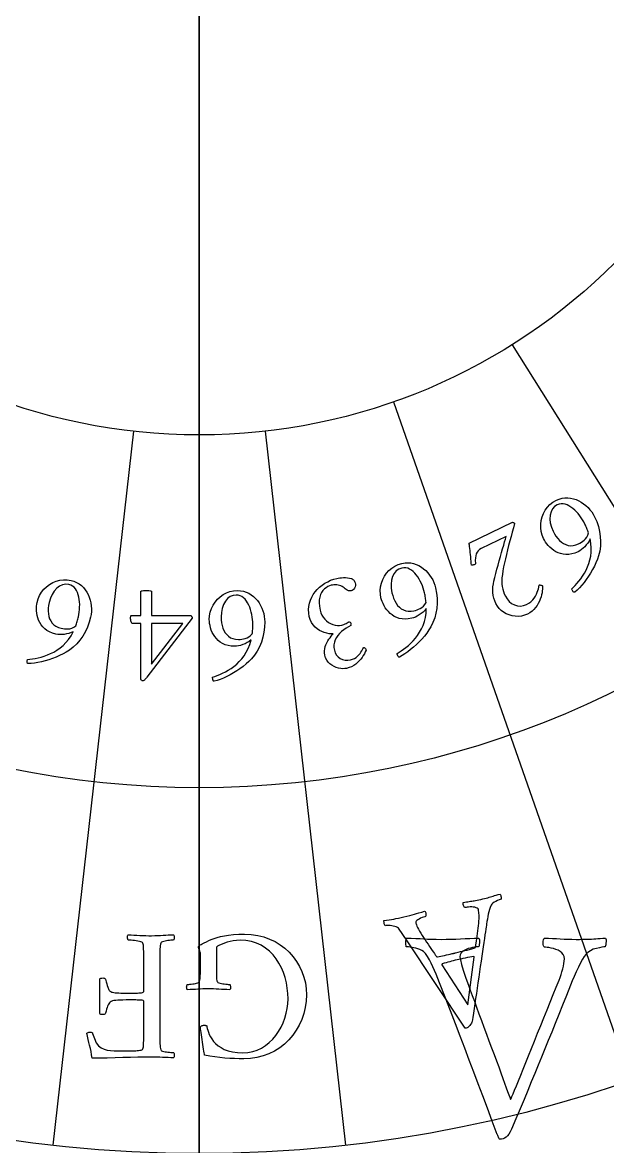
# Model space of a CAD drawing. Header units: millimetres. Extents: x -60 to 60, y -60 to 76.
# Drawn here: x -1.97 to 4.56, y -14.5 to -1.96 of the extents above; entities that cross this region are included whole.
import ezdxf

# ---------------------------------------------------------------- set-up
doc = ezdxf.new("R2010")
doc.units = ezdxf.units.MM
for name, color, linetype in [('CUT_OUTER', 1, 'Continuous'), ('ENGRAVE', 7, 'Continuous'), ('ENGRAVE_FINE', 8, 'Continuous'), ('TEXT', 5, 'Continuous')]:
    doc.layers.add(name, color=color, linetype=linetype)

msp = doc.modelspace()

# ---------------------------------------------------------------- linework, layer by layer
at = {"layer": 'CUT_OUTER'}
msp.add_arc((0, -0.0001), 59.9999, 176.771323, 2.429054, dxfattribs=at)
at = {"layer": 'ENGRAVE'}
for points in [[(0, -40.5), (0, 40.5)], [(0, 0), (0, -27.54)]]:
    msp.add_lwpolyline(points, dxfattribs=at)
for radius in [58.8, 58.8, 57.225, 54.3, 54.3, 51.99, 47.7, 47.7, 45.18, 40.5, 40.5, 14.58, 10.4976, 6.561]:
    msp.add_circle((0, 0), radius, dxfattribs=at)
at = {"layer": 'ENGRAVE_FINE'}
for points in [[(3.4907, -5.5554), (7.757, -12.3452)], [(2.167, -6.1928), (4.8155, -13.7618)], [(-0.7346, -6.5197), (-1.6324, -14.4883)], [(0.7346, -6.5197), (1.6324, -14.4883)]]:
    msp.add_lwpolyline(points, dxfattribs=at)
at = {"layer": 'TEXT'}
for points in [[(4.2276, -7.8642), (4.1918, -7.8793), (4.1573, -7.8897), (4.1241, -7.8952), (4.0923, -7.8959), (4.0619, -7.8926), (4.033, -7.8863), (4.0058, -7.8769), (3.9802, -7.8644), (3.9563, -7.8496), (3.9342, -7.8333), (3.9138, -7.8154), (3.8953, -7.796), (3.8788, -7.7761), (3.8644, -7.7565), (3.8522, -7.7374), (3.8422, -7.7186), (3.8263, -7.6795), (3.8157, -7.6395), (3.8106, -7.5985), (3.8108, -7.5566), (3.8162, -7.5151), (3.8263, -7.4752), (3.8411, -7.437), (3.8607, -7.4004), (3.885, -7.3668), (3.9138, -7.3372), (3.947, -7.3118), (3.9848, -7.2905), (4.0164, -7.2774), (4.0481, -7.2686), (4.0799, -7.264), (4.112, -7.2636), (4.1437, -7.2669), (4.1746, -7.2733), (4.2047, -7.2829), (4.2339, -7.2956), (4.2621, -7.311), (4.2889, -7.3288), (4.3143, -7.3489), (4.3383, -7.3713), (4.3603, -7.3955), (4.3799, -7.4207), (4.397, -7.4469), (4.4116, -7.4743), (4.435, -7.5282), (4.4533, -7.5828), (4.4667, -7.638), (4.4751, -7.6939), (4.4783, -7.7495), (4.4761, -7.804), (4.4685, -7.8573), (4.4556, -7.9094), (4.4424, -7.9486), (4.4269, -7.9875), (4.409, -8.0264), (4.3887, -8.065), (4.3666, -8.1028), (4.3434, -8.1392), (4.319, -8.1742), (4.2935, -8.2077), (4.2675, -8.2391), (4.2415, -8.2675), (4.2156, -8.2931), (4.1897, -8.3158), (4.1846, -8.317), (4.1795, -8.3157), (4.1742, -8.3119), (4.1689, -8.3056), (4.164, -8.2986), (4.16, -8.2925), (4.1569, -8.2874), (4.1547, -8.2834), (4.1738, -8.2645), (4.1938, -8.2434), (4.2146, -8.2202), (4.2362, -8.1948), (4.2578, -8.1672), (4.2784, -8.1375), (4.2981, -8.1055), (4.3169, -8.0714), (4.3337, -8.0351), (4.3479, -7.9968), (4.3592, -7.9563), (4.3678, -7.9138), (4.3729, -7.8692), (4.3735, -7.8223), (4.3698, -7.7733), (4.3618, -7.722), (4.3495, -7.7454), (4.3353, -7.7676), (4.3192, -7.7886), (4.3012, -7.8085), (4.2824, -7.8264), (4.2639, -7.8416), (4.2456, -7.8542), (4.2276, -7.8642)], [(4.3436, -7.655), (4.3394, -7.6429), (4.3349, -7.6306), (4.3302, -7.6182), (4.3252, -7.6058), (4.32, -7.5933), (4.3146, -7.5809), (4.309, -7.5687), (4.3032, -7.5565), (4.2911, -7.5329), (4.2775, -7.5094), (4.2623, -7.486), (4.2457, -7.4626), (4.2278, -7.44), (4.209, -7.419), (4.1894, -7.3995), (4.1688, -7.3816), (4.1476, -7.3658), (4.126, -7.3526), (4.1041, -7.3422), (4.0818, -7.3345), (4.0596, -7.3302), (4.0378, -7.3299), (4.0164, -7.3338), (3.9954, -7.3417), (3.9652, -7.3611), (3.9419, -7.3869), (3.9253, -7.4191), (3.9156, -7.4577), (3.9129, -7.5002), (3.9175, -7.544), (3.9294, -7.5892), (3.9485, -7.6357), (3.9638, -7.6646), (3.9808, -7.6914), (3.9996, -7.7161), (4.0201, -7.7386), (4.0421, -7.7582), (4.0655, -7.774), (4.0903, -7.786), (4.1165, -7.7944), (4.144, -7.7981), (4.1726, -7.7964), (4.2023, -7.7894), (4.2332, -7.7769), (4.2483, -7.7689), (4.2637, -7.7594), (4.2793, -7.7483), (4.2952, -7.7356), (4.3102, -7.7205), (4.3233, -7.702), (4.3344, -7.6802), (4.3436, -7.655)], [(3.0369, -8.0147), (3.0356, -7.9935), (3.0339, -7.971), (3.0319, -7.9473), (3.0294, -7.9223), (3.0268, -7.8972), (3.0242, -7.8731), (3.0216, -7.8499), (3.0191, -7.8278), (3.0168, -7.8078), (3.0149, -7.7915), (3.0133, -7.7787), (3.0122, -7.7694), (3.4956, -7.5367), (3.4985, -7.5372), (3.5018, -7.5383), (3.5054, -7.5397), (3.5093, -7.5415), (3.513, -7.5435), (3.5159, -7.5456), (3.5181, -7.5477), (3.5195, -7.5498), (3.506, -7.5972), (3.4925, -7.6456), (3.479, -7.6948), (3.4655, -7.7449), (3.4523, -7.7952), (3.4397, -7.845), (3.4277, -7.8943), (3.4164, -7.943), (3.406, -7.9903), (3.3969, -8.0352), (3.3891, -8.0777), (3.3826, -8.1178), (3.3777, -8.1577), (3.3758, -8.1938), (3.3767, -8.2261), (3.3805, -8.2545), (3.3867, -8.2809), (3.3947, -8.3071), (3.4044, -8.3332), (3.4159, -8.359), (3.4352, -8.392), (3.4585, -8.4196), (3.4859, -8.4416), (3.5174, -8.4581), (3.5509, -8.4682), (3.5845, -8.4708), (3.618, -8.4658), (3.6516, -8.4534), (3.6779, -8.4389), (3.7009, -8.4222), (3.7207, -8.4033), (3.7372, -8.3822), (3.7509, -8.3603), (3.7625, -8.3388), (3.7718, -8.3177), (3.7789, -8.297), (3.7842, -8.2779), (3.7883, -8.2616), (3.7911, -8.2482), (3.7926, -8.2375), (3.7972, -8.236), (3.8024, -8.2356), (3.8084, -8.2364), (3.8149, -8.2382), (3.8211, -8.2406), (3.8258, -8.2429), (3.829, -8.2451), (3.8308, -8.2473), (3.8313, -8.2564), (3.8311, -8.2685), (3.83, -8.2839), (3.8282, -8.3023), (3.8251, -8.323), (3.8203, -8.3449), (3.8137, -8.3681), (3.8055, -8.3925), (3.7955, -8.4173), (3.7835, -8.4414), (3.7696, -8.465), (3.7537, -8.4879), (3.7355, -8.5094), (3.7145, -8.5286), (3.6908, -8.5455), (3.6642, -8.5601), (3.6304, -8.5738), (3.596, -8.5826), (3.5612, -8.5864), (3.5258, -8.5854), (3.491, -8.5799), (3.4579, -8.5707), (3.4266, -8.5577), (3.3969, -8.5408), (3.3698, -8.5207), (3.3464, -8.4978), (3.3265, -8.472), (3.3103, -8.4434), (3.2974, -8.4131), (3.2876, -8.3825), (3.2809, -8.3515), (3.2773, -8.32), (3.2765, -8.2884), (3.2781, -8.2567), (3.2821, -8.2249), (3.2884, -8.1931), (3.2987, -8.1506), (3.3099, -8.1064), (3.3219, -8.0606), (3.3348, -8.0131), (3.348, -7.9656), (3.3608, -7.9195), (3.3734, -7.8749), (3.3858, -7.8318), (3.3973, -7.7915), (3.4076, -7.7554), (3.4166, -7.7236), (3.4243, -7.696), (3.1469, -7.8297), (3.1279, -7.8408), (3.1123, -7.8544), (3.1003, -7.8704), (3.0917, -7.8888), (3.0859, -7.9101), (3.0822, -7.9346), (3.0807, -7.9623), (3.0813, -7.9934), (3.081, -7.9981), (3.079, -8.0024), (3.0752, -8.0062), (3.0697, -8.0095), (3.0671, -8.0106), (3.0636, -8.0116), (3.0592, -8.0126), (3.054, -8.0136), (3.0486, -8.0144), (3.044, -8.0148), (3.0401, -8.015), (3.0369, -8.0147)], [(2.3717, -8.6077), (2.3334, -8.6145), (2.2975, -8.6169), (2.2639, -8.6149), (2.2327, -8.6085), (2.2037, -8.5986), (2.1771, -8.586), (2.1526, -8.5708), (2.1304, -8.5529), (2.1104, -8.5331), (2.0925, -8.5123), (2.0766, -8.4904), (2.0629, -8.4674), (2.0512, -8.4442), (2.0415, -8.422), (2.0339, -8.4006), (2.0283, -8.38), (2.0215, -8.3384), (2.0201, -8.297), (2.0242, -8.2559), (2.0338, -8.2151), (2.0482, -8.1758), (2.0669, -8.1392), (2.0899, -8.1052), (2.1172, -8.074), (2.1483, -8.0466), (2.1829, -8.0242), (2.2211, -8.0068), (2.2626, -7.9944), (2.2963, -7.9887), (2.3292, -7.9871), (2.3613, -7.9897), (2.3926, -7.9965), (2.4227, -8.0067), (2.4514, -8.0199), (2.4786, -8.0359), (2.5044, -8.0548), (2.5284, -8.0761), (2.5506, -8.0994), (2.5708, -8.1247), (2.5892, -8.1519), (2.6053, -8.1803), (2.6188, -8.2092), (2.6296, -8.2386), (2.6378, -8.2686), (2.6486, -8.3264), (2.6543, -8.3837), (2.6551, -8.4405), (2.6508, -8.4968), (2.6416, -8.5517), (2.6274, -8.6043), (2.6081, -8.6546), (2.5838, -8.7026), (2.5623, -8.7378), (2.5385, -8.7724), (2.5124, -8.8062), (2.484, -8.8393), (2.454, -8.8713), (2.4233, -8.9016), (2.3918, -8.9303), (2.3595, -8.9573), (2.3271, -8.9821), (2.2955, -9.0041), (2.2645, -9.0233), (2.2342, -9.0396), (2.229, -9.0397), (2.2243, -9.0372), (2.22, -9.0323), (2.2162, -9.025), (2.213, -9.0171), (2.2104, -9.0103), (2.2085, -9.0046), (2.2073, -9.0002), (2.2301, -8.986), (2.2543, -8.9699), (2.2798, -8.9519), (2.3065, -8.932), (2.3337, -8.9099), (2.3604, -8.8855), (2.3867, -8.8587), (2.4126, -8.8296), (2.4371, -8.798), (2.4594, -8.7638), (2.4795, -8.7269), (2.4973, -8.6873), (2.5122, -8.6449), (2.5232, -8.5994), (2.5306, -8.5508), (2.5341, -8.499), (2.5169, -8.5191), (2.4981, -8.5376), (2.4778, -8.5545), (2.4558, -8.5698), (2.4335, -8.5831), (2.4121, -8.5938), (2.3915, -8.602), (2.3717, -8.6077)], [(2.5313, -8.4296), (2.5299, -8.4168), (2.5283, -8.4039), (2.5264, -8.3908), (2.5243, -8.3775), (2.522, -8.3642), (2.5195, -8.3509), (2.5167, -8.3377), (2.5138, -8.3245), (2.5073, -8.2989), (2.4992, -8.2729), (2.4897, -8.2467), (2.4786, -8.2202), (2.4662, -8.1943), (2.4526, -8.1696), (2.4378, -8.1462), (2.4217, -8.1242), (2.4045, -8.104), (2.3864, -8.0864), (2.3674, -8.0714), (2.3474, -8.0589), (2.3267, -8.0497), (2.3055, -8.0446), (2.2838, -8.0436), (2.2616, -8.0467), (2.2278, -8.0589), (2.1993, -8.0789), (2.176, -8.1066), (2.1579, -8.142), (2.1459, -8.1828), (2.1406, -8.2266), (2.1421, -8.2732), (2.1504, -8.3228), (2.1589, -8.3545), (2.1695, -8.3844), (2.1823, -8.4126), (2.1973, -8.4391), (2.2144, -8.4631), (2.2337, -8.4837), (2.2552, -8.501), (2.2789, -8.5149), (2.3048, -8.5247), (2.3331, -8.5294), (2.3636, -8.5292), (2.3965, -8.5239), (2.4131, -8.5195), (2.4302, -8.5136), (2.4479, -8.5062), (2.4662, -8.4974), (2.4842, -8.486), (2.5011, -8.4709), (2.5168, -8.4522), (2.5313, -8.4296)], [(-1.5979, -8.7843), (-1.6354, -8.7739), (-1.6688, -8.7604), (-1.6982, -8.7441), (-1.7235, -8.7247), (-1.7453, -8.7032), (-1.7639, -8.6803), (-1.7793, -8.656), (-1.7915, -8.6303), (-1.801, -8.6038), (-1.8081, -8.5772), (-1.8129, -8.5506), (-1.8153, -8.5239), (-1.8158, -8.498), (-1.8148, -8.4737), (-1.8124, -8.4511), (-1.8085, -8.4302), (-1.7966, -8.3897), (-1.7799, -8.3518), (-1.7583, -8.3166), (-1.732, -8.284), (-1.702, -8.2548), (-1.6692, -8.23), (-1.6338, -8.2094), (-1.5957, -8.193), (-1.5557, -8.1818), (-1.5148, -8.1767), (-1.4729, -8.1775), (-1.4301, -8.1844), (-1.3973, -8.1939), (-1.367, -8.2067), (-1.3392, -8.223), (-1.3139, -8.2427), (-1.2912, -8.265), (-1.271, -8.2893), (-1.2535, -8.3155), (-1.2385, -8.3437), (-1.2261, -8.3734), (-1.2162, -8.404), (-1.2089, -8.4355), (-1.2042, -8.468), (-1.202, -8.5006), (-1.2024, -8.5325), (-1.2054, -8.5637), (-1.211, -8.5942), (-1.2264, -8.651), (-1.2461, -8.7051), (-1.27, -8.7566), (-1.2983, -8.8055), (-1.3304, -8.851), (-1.3661, -8.8922), (-1.4053, -8.9292), (-1.4479, -8.9618), (-1.4826, -8.9843), (-1.5191, -9.005), (-1.5573, -9.0242), (-1.5973, -9.0417), (-1.6381, -9.0576), (-1.6789, -9.0715), (-1.7198, -9.0837), (-1.7606, -9.094), (-1.8005, -9.1023), (-1.8386, -9.1084), (-1.8748, -9.1122), (-1.9092, -9.1138), (-1.9139, -9.1116), (-1.9171, -9.1073), (-1.9188, -9.1011), (-1.9191, -9.0928), (-1.9185, -9.0843), (-1.9179, -9.077), (-1.9172, -9.0711), (-1.9163, -9.0666), (-1.8896, -9.0638), (-1.8608, -9.0597), (-1.8301, -9.0545), (-1.7974, -9.0482), (-1.7633, -9.0401), (-1.7286, -9.0297), (-1.6933, -9.017), (-1.6574, -9.002), (-1.6216, -8.9841), (-1.5866, -8.963), (-1.5525, -8.9384), (-1.5193, -8.9106), (-1.4875, -8.8788), (-1.4578, -8.8426), (-1.4301, -8.8019), (-1.4044, -8.7569), (-1.4286, -8.7675), (-1.4536, -8.776), (-1.4792, -8.7824), (-1.5057, -8.7867), (-1.5315, -8.789), (-1.5555, -8.7893), (-1.5777, -8.7878), (-1.5979, -8.7843)], [(-1.3769, -8.6931), (-1.3726, -8.681), (-1.3684, -8.6686), (-1.3644, -8.656), (-1.3606, -8.6431), (-1.3569, -8.6301), (-1.3534, -8.6171), (-1.3501, -8.604), (-1.347, -8.5909), (-1.3418, -8.5649), (-1.3378, -8.538), (-1.335, -8.5103), (-1.3335, -8.4816), (-1.3333, -8.4528), (-1.3349, -8.4247), (-1.3382, -8.3972), (-1.3431, -8.3703), (-1.3498, -8.3447), (-1.3585, -8.321), (-1.3691, -8.2992), (-1.3817, -8.2793), (-1.3964, -8.2621), (-1.4133, -8.2483), (-1.4324, -8.238), (-1.4537, -8.2311), (-1.4894, -8.2274), (-1.5238, -8.233), (-1.5568, -8.2479), (-1.5884, -8.272), (-1.617, -8.3035), (-1.6408, -8.3407), (-1.6597, -8.3834), (-1.6737, -8.4316), (-1.6798, -8.4638), (-1.6832, -8.4954), (-1.6839, -8.5264), (-1.6819, -8.5568), (-1.6769, -8.5858), (-1.6685, -8.6127), (-1.6566, -8.6376), (-1.6413, -8.6605), (-1.6222, -8.6805), (-1.5988, -8.697), (-1.5711, -8.7101), (-1.5392, -8.7196), (-1.5224, -8.7228), (-1.5044, -8.7249), (-1.4852, -8.726), (-1.4649, -8.726), (-1.4438, -8.7235), (-1.422, -8.7172), (-1.3997, -8.7071), (-1.3769, -8.6931)], [(1.6444, -9.1661), (1.6242, -9.1692), (1.6025, -9.1698), (1.5791, -9.1677), (1.5541, -9.1631), (1.5289, -9.1557), (1.5047, -9.1453), (1.4815, -9.1319), (1.4594, -9.1155), (1.4397, -9.096), (1.4235, -9.0733), (1.411, -9.0472), (1.4021, -9.0179), (1.3983, -8.994), (1.3976, -8.9705), (1.4002, -8.9472), (1.406, -8.9242), (1.4141, -8.9019), (1.4237, -8.8807), (1.4348, -8.8605), (1.4473, -8.8415), (1.4604, -8.8239), (1.4729, -8.808), (1.4849, -8.7939), (1.4963, -8.7815), (1.4732, -8.782), (1.4487, -8.7797), (1.4228, -8.7748), (1.3954, -8.7671), (1.3678, -8.7564), (1.3415, -8.7425), (1.3164, -8.7254), (1.2925, -8.7051), (1.271, -8.6812), (1.2532, -8.6536), (1.2392, -8.6221), (1.2289, -8.5869), (1.2223, -8.5487), (1.2204, -8.5113), (1.223, -8.4748), (1.2302, -8.4393), (1.2413, -8.405), (1.2556, -8.3724), (1.2732, -8.3415), (1.294, -8.3123), (1.3176, -8.2851), (1.3434, -8.2602), (1.3714, -8.2374), (1.4017, -8.2169), (1.4336, -8.199), (1.4666, -8.1838), (1.5006, -8.1715), (1.5356, -8.1619), (1.5514, -8.1589), (1.5692, -8.1565), (1.5891, -8.1548), (1.6111, -8.1537), (1.6337, -8.1536), (1.6556, -8.1551), (1.6767, -8.1581), (1.697, -8.1626), (1.7012, -8.1649), (1.7065, -8.1685), (1.7129, -8.1736), (1.7205, -8.18), (1.7279, -8.1874), (1.7338, -8.1953), (1.7381, -8.2037), (1.741, -8.2128), (1.7433, -8.2285), (1.7429, -8.2433), (1.7397, -8.257), (1.7337, -8.2698), (1.7257, -8.2809), (1.7164, -8.2896), (1.7059, -8.296), (1.6942, -8.3), (1.6792, -8.3018), (1.6651, -8.3003), (1.652, -8.2954), (1.6399, -8.2871), (1.6283, -8.2775), (1.6168, -8.2686), (1.6053, -8.2604), (1.5938, -8.2529), (1.5802, -8.2454), (1.5659, -8.2399), (1.5508, -8.2363), (1.5351, -8.2345), (1.5192, -8.2342), (1.5037, -8.235), (1.4885, -8.2368), (1.4736, -8.2396), (1.4537, -8.2456), (1.4344, -8.2544), (1.4157, -8.2661), (1.3975, -8.2806), (1.3808, -8.2981), (1.3665, -8.319), (1.3548, -8.3431), (1.3456, -8.3706), (1.3398, -8.4015), (1.3385, -8.4359), (1.3417, -8.4739), (1.3493, -8.5154), (1.3579, -8.5451), (1.3696, -8.5721), (1.3843, -8.5965), (1.4021, -8.6182), (1.4221, -8.6372), (1.4437, -8.6533), (1.4667, -8.6665), (1.4912, -8.6768), (1.5163, -8.6839), (1.5414, -8.6873), (1.5663, -8.6871), (1.5912, -8.6833), (1.6035, -8.68), (1.6157, -8.6757), (1.6277, -8.6704), (1.6397, -8.6641), (1.6509, -8.6578), (1.6608, -8.6523), (1.6694, -8.6478), (1.6767, -8.6443), (1.6822, -8.6498), (1.6867, -8.6562), (1.6902, -8.6634), (1.6927, -8.6715), (1.6936, -8.6766), (1.694, -8.681), (1.6938, -8.6847), (1.6931, -8.6877), (1.6651, -8.7024), (1.6383, -8.7186), (1.6126, -8.7363), (1.5881, -8.7556), (1.5658, -8.7765), (1.5465, -8.7987), (1.5303, -8.8224), (1.5171, -8.8476), (1.5079, -8.8742), (1.5034, -8.9026), (1.5037, -8.9326), (1.5087, -8.9643), (1.518, -8.9926), (1.5318, -9.0172), (1.5503, -9.0381), (1.5735, -9.0553), (1.5998, -9.0678), (1.628, -9.0746), (1.6578, -9.0757), (1.6894, -9.0712), (1.7123, -9.0645), (1.733, -9.0553), (1.7516, -9.0437), (1.7679, -9.0297), (1.7822, -9.0145), (1.7946, -8.9995), (1.8051, -8.9848), (1.8138, -8.9703), (1.8209, -8.9573), (1.8269, -8.9468), (1.8318, -8.9389), (1.8355, -8.9336), (1.8388, -8.9336), (1.8423, -8.9349), (1.8462, -8.9376), (1.8504, -8.9416), (1.8543, -8.9464), (1.8575, -8.9514), (1.8599, -8.9566), (1.8615, -8.9619), (1.8531, -8.9824), (1.843, -9.0029), (1.8312, -9.0236), (1.8176, -9.0444), (1.8024, -9.0646), (1.7854, -9.0839), (1.7666, -9.1021), (1.746, -9.1193), (1.7236, -9.1348), (1.6992, -9.1477), (1.6728, -9.1582), (1.6444, -9.1661)], [(-0.6286, -9.3054), (-0.6345, -9.3048), (-0.6395, -9.303), (-0.6436, -9.3), (-0.6468, -9.2959), (-0.6493, -9.2911), (-0.651, -9.2863), (-0.652, -9.2816), (-0.6524, -9.2768), (-0.6524, -8.6657), (-0.7445, -8.6657), (-0.7483, -8.6645), (-0.752, -8.6609), (-0.7555, -8.655), (-0.7587, -8.6466), (-0.7615, -8.6367), (-0.7635, -8.626), (-0.7647, -8.6145), (-0.7651, -8.6022), (-0.7648, -8.5941), (-0.7639, -8.5871), (-0.7624, -8.5814), (-0.7603, -8.5768), (-0.6524, -8.5768), (-0.6524, -8.3054), (-0.6518, -8.3051), (-0.6498, -8.3044), (-0.6466, -8.3031), (-0.6421, -8.3014), (-0.6347, -8.2997), (-0.6228, -8.2984), (-0.6065, -8.2977), (-0.5857, -8.2974), (-0.5614, -8.2982), (-0.5441, -8.3006), (-0.5336, -8.3046), (-0.5302, -8.3101), (-0.5302, -8.5768), (-0.0937, -8.5768), (-0.0899, -8.5794), (-0.0867, -8.5826), (-0.084, -8.5862), (-0.0817, -8.5903), (-0.08, -8.5945), (-0.0788, -8.5984), (-0.078, -8.6021), (-0.0778, -8.6054), (-0.5826, -9.2657), (-0.5869, -9.2708), (-0.5921, -9.2766), (-0.598, -9.2831), (-0.6048, -9.2903), (-0.6116, -9.2969), (-0.6179, -9.3016), (-0.6235, -9.3044), (-0.6286, -9.3054)], [(0.3968, -8.9197), (0.358, -8.9178), (0.3224, -8.9121), (0.2901, -8.9027), (0.2611, -8.8895), (0.2351, -8.8734), (0.2119, -8.8552), (0.1915, -8.8349), (0.1738, -8.8125), (0.1587, -8.7888), (0.1458, -8.7645), (0.1353, -8.7396), (0.127, -8.7141), (0.1207, -8.689), (0.1163, -8.6651), (0.1136, -8.6425), (0.1127, -8.6212), (0.1153, -8.5791), (0.1232, -8.5385), (0.1364, -8.4994), (0.1548, -8.4617), (0.1776, -8.4266), (0.204, -8.3951), (0.2339, -8.3671), (0.2675, -8.3427), (0.3039, -8.3229), (0.3427, -8.3087), (0.3837, -8.3003), (0.427, -8.2974), (0.4611, -8.2994), (0.4935, -8.3052), (0.5242, -8.3148), (0.5532, -8.3284), (0.5803, -8.3451), (0.6054, -8.3643), (0.6283, -8.386), (0.6492, -8.4101), (0.6679, -8.4363), (0.6843, -8.4639), (0.6985, -8.493), (0.7103, -8.5236), (0.7197, -8.5549), (0.7264, -8.5861), (0.7304, -8.6172), (0.7318, -8.6482), (0.7294, -8.707), (0.7222, -8.7641), (0.7103, -8.8197), (0.6937, -8.8736), (0.6724, -8.9251), (0.6468, -8.9732), (0.6169, -9.018), (0.5826, -9.0594), (0.5537, -9.0889), (0.5228, -9.1173), (0.4898, -9.1445), (0.4548, -9.1705), (0.4185, -9.195), (0.3818, -9.2177), (0.3447, -9.2386), (0.3072, -9.2578), (0.2701, -9.2747), (0.2343, -9.2891), (0.1999, -9.3009), (0.1667, -9.3102), (0.1616, -9.309), (0.1575, -9.3056), (0.1545, -9.2999), (0.1524, -9.2919), (0.151, -9.2834), (0.15, -9.2762), (0.1494, -9.2703), (0.1492, -9.2657), (0.1747, -9.257), (0.2018, -9.2467), (0.2306, -9.2348), (0.2611, -9.2213), (0.2925, -9.2058), (0.324, -9.1879), (0.3556, -9.1677), (0.3873, -9.1451), (0.4183, -9.1197), (0.4476, -9.0913), (0.4754, -9.0598), (0.5016, -9.0252), (0.5255, -8.9872), (0.5464, -8.9453), (0.5644, -8.8995), (0.5794, -8.8498), (0.5581, -8.8655), (0.5357, -8.8794), (0.5121, -8.8913), (0.4873, -8.9014), (0.4626, -8.9094), (0.4393, -8.9151), (0.4174, -8.9185), (0.3968, -8.9197)], [(0.5921, -8.7816), (0.5936, -8.7688), (0.5949, -8.7558), (0.5959, -8.7426), (0.5968, -8.7292), (0.5975, -8.7157), (0.598, -8.7022), (0.5983, -8.6887), (0.5984, -8.6752), (0.5977, -8.6487), (0.5956, -8.6216), (0.5922, -8.594), (0.5873, -8.5657), (0.581, -8.5376), (0.5732, -8.5105), (0.564, -8.4844), (0.5532, -8.4593), (0.5409, -8.4359), (0.5272, -8.4147), (0.512, -8.3958), (0.4952, -8.3792), (0.4771, -8.3656), (0.4576, -8.356), (0.4366, -8.3502), (0.4143, -8.3482), (0.3787, -8.3526), (0.3464, -8.3657), (0.3176, -8.3875), (0.2921, -8.4181), (0.2712, -8.4552), (0.2564, -8.4966), (0.2474, -8.5425), (0.2445, -8.5927), (0.2457, -8.6254), (0.2494, -8.657), (0.2556, -8.6873), (0.2643, -8.7165), (0.2757, -8.7437), (0.2899, -8.7681), (0.307, -8.7897), (0.327, -8.8086), (0.3501, -8.8238), (0.3766, -8.8347), (0.4065, -8.8413), (0.4397, -8.8435), (0.4568, -8.8428), (0.4748, -8.8409), (0.4937, -8.8377), (0.5135, -8.8332), (0.5336, -8.8261), (0.5534, -8.8151), (0.5729, -8.8003), (0.5921, -8.7816)], [(-0.5302, -9.1197), (-0.1825, -8.6657), (-0.5302, -8.6657)], [(3.2061, -12.0209), (3.2056, -12.0244), (3.2041, -12.0347), (3.2016, -12.0519), (3.198, -12.076), (3.1937, -12.1059), (3.1887, -12.1408), (3.183, -12.1805), (3.1767, -12.2252), (3.1698, -12.2737), (3.1623, -12.3248), (3.1542, -12.3787), (3.1455, -12.4353), (3.1365, -12.4937), (3.1275, -12.5528), (3.1186, -12.6128), (3.1097, -12.6736), (3.101, -12.7341), (3.0923, -12.7934), (3.0838, -12.8515), (3.0754, -12.9083), (3.0673, -12.9628), (3.0596, -13.0139), (3.0524, -13.0617), (3.0457, -13.1061), (3.0422, -13.1158), (3.0365, -13.1266), (3.0284, -13.1385), (3.018, -13.1515), (3.007, -13.1635), (2.9971, -13.1725), (2.9882, -13.1786), (2.9804, -13.1818), (2.9785, -13.1821), (2.977, -13.1823), (2.9758, -13.1822), (2.975, -13.1819), (2.9742, -13.1815), (2.9729, -13.181), (2.9713, -13.1805), (2.9692, -13.18), (2.3127, -12.1966), (2.2803, -12.1481), (2.2559, -12.1119), (2.2395, -12.088), (2.231, -12.0763), (2.2221, -12.0668), (2.2109, -12.0587), (2.1975, -12.0518), (2.1818, -12.0463), (2.1651, -12.0421), (2.1487, -12.039), (2.1325, -12.037), (2.1166, -12.0363), (2.1022, -12.0362), (2.0908, -12.0364), (2.0823, -12.0369), (2.0767, -12.0377), (2.0719, -12.0327), (2.0681, -12.0259), (2.0652, -12.0174), (2.0632, -12.0072), (2.0621, -11.9972), (2.0614, -11.9894), (2.0612, -11.9838), (2.0615, -11.9804), (2.0911, -11.9758), (2.1191, -11.9714), (2.1456, -11.9672), (2.1704, -11.9632), (2.1956, -11.9588), (2.2231, -11.9536), (2.2527, -11.9474), (2.2846, -11.9404), (2.3182, -11.9325), (2.3487, -11.9249), (2.3761, -11.9177), (2.4005, -11.9107), (2.4248, -11.9034), (2.4521, -11.8954), (2.4823, -11.8865), (2.5154, -11.8768), (2.5201, -11.8809), (2.524, -11.8868), (2.527, -11.8945), (2.5292, -11.9041), (2.5305, -11.9138), (2.5304, -11.9223), (2.5291, -11.9293), (2.5266, -11.9351), (2.5161, -11.9379), (2.5032, -11.9423), (2.488, -11.9481), (2.4704, -11.9555), (2.4533, -11.9635), (2.4394, -11.9715), (2.4287, -11.9795), (2.4213, -11.9873), (2.4188, -11.9931), (2.4177, -12.0001), (2.4179, -12.0084), (2.4196, -12.0181), (2.4229, -12.0288), (2.4287, -12.0424), (2.4368, -12.0587), (2.4474, -12.078), (2.4598, -12.0992), (2.4734, -12.1217), (2.4882, -12.1454), (2.5043, -12.1703), (2.5209, -12.1956), (2.5374, -12.2205), (2.5539, -12.245), (2.5702, -12.2692), (2.5859, -12.2921), (2.6, -12.3129), (2.6128, -12.3315), (2.6241, -12.3481), (2.6333, -12.3616), (2.64, -12.3713), (2.6439, -12.3771), (2.6453, -12.3791), (2.6456, -12.3793), (2.6465, -12.3799), (2.6481, -12.3809), (2.6503, -12.3822), (2.6528, -12.3836), (2.6552, -12.3844), (2.6574, -12.3847), (2.6595, -12.3845), (2.6761, -12.3817), (2.6944, -12.3782), (2.7145, -12.374), (2.7363, -12.3691), (2.7586, -12.364), (2.7802, -12.3591), (2.8009, -12.3544), (2.8209, -12.3498), (2.8261, -12.3486), (2.8313, -12.3475), (2.8364, -12.3463), (2.8416, -12.3451), (2.8466, -12.344), (2.8514, -12.3429), (2.8559, -12.3418), (2.8601, -12.3409), (2.8899, -12.334), (2.9173, -12.3275), (2.9424, -12.3215), (2.9651, -12.3158), (2.9882, -12.3098), (3.0142, -12.3027), (3.0433, -12.2945), (3.0754, -12.2852), (3.0765, -12.2848), (3.0778, -12.2839), (3.0792, -12.2825), (3.0809, -12.2807), (3.0824, -12.279), (3.0834, -12.2777), (3.0841, -12.2769), (3.0843, -12.2767), (3.0847, -12.2739), (3.0858, -12.2655), (3.0877, -12.2515), (3.0903, -12.2319), (3.0935, -12.2084), (3.0971, -12.1829), (3.1009, -12.1552), (3.1051, -12.1254), (3.1093, -12.0951), (3.113, -12.0658), (3.1162, -12.0376), (3.119, -12.0104), (3.1218, -11.9837), (3.1234, -11.9595), (3.1238, -11.9377), (3.123, -11.9183), (3.1214, -11.9012), (3.1197, -11.886), (3.1177, -11.8727), (3.1154, -11.8615), (3.111, -11.8511), (3.1028, -11.8429), (3.0909, -11.8367), (3.0752, -11.8326), (3.0577, -11.8302), (3.0402, -11.829), (3.0227, -11.829), (3.0052, -11.8302), (2.9893, -11.8319), (2.9769, -11.8334), (2.9677, -11.8347), (2.9619, -11.8357), (2.9593, -11.833), (2.9564, -11.828), (2.9532, -11.8208), (2.9499, -11.8113), (2.9469, -11.8014), (2.945, -11.7926), (2.9443, -11.7851), (2.9446, -11.7789), (2.9637, -11.7756), (2.9815, -11.7726), (2.9977, -11.77), (3.0126, -11.7677), (3.0268, -11.7655), (3.0409, -11.7634), (3.0551, -11.7613), (3.0693, -11.7591), (3.0845, -11.7566), (3.1019, -11.7533), (3.1214, -11.7493), (3.143, -11.7444), (3.1648, -11.7393), (3.1847, -11.7344), (3.2027, -11.7296), (3.2189, -11.725), (3.2341, -11.7204), (3.2493, -11.7158), (3.2646, -11.7113), (3.2798, -11.7067), (3.2961, -11.7019), (3.3144, -11.6966), (3.3348, -11.6909), (3.3573, -11.6847), (3.3598, -11.6874), (3.3623, -11.6925), (3.3648, -11.6999), (3.3673, -11.7095), (3.3694, -11.7197), (3.3706, -11.7286), (3.3709, -11.7362), (3.3705, -11.7425), (3.3597, -11.7455), (3.346, -11.7505), (3.3293, -11.7573), (3.3097, -11.7661), (3.2906, -11.7761), (3.2755, -11.7866), (3.2646, -11.7978), (3.2577, -11.8094), (3.2474, -11.833), (3.2385, -11.8575), (3.2311, -11.8829), (3.2251, -11.9092), (3.2199, -11.9362), (3.215, -11.9638), (3.2104, -11.9921), (3.2061, -12.0209)], [(-0.5302, -13.5039), (-0.605, -13.5043), (-0.6836, -13.5055), (-0.7659, -13.5075), (-0.8519, -13.5103), (-0.9392, -13.513), (-1.0254, -13.515), (-1.1106, -13.5162), (-1.1947, -13.5166), (-1.2004, -13.4782), (-1.2069, -13.4415), (-1.2142, -13.4063), (-1.2223, -13.3727), (-1.2306, -13.3396), (-1.2387, -13.306), (-1.2465, -13.2719), (-1.254, -13.2372), (-1.2478, -13.2326), (-1.2397, -13.2293), (-1.2298, -13.2273), (-1.218, -13.2266), (-1.2058, -13.2276), (-1.1969, -13.2304), (-1.191, -13.235), (-1.1884, -13.2415), (-1.1697, -13.2982), (-1.1476, -13.3436), (-1.1221, -13.3776), (-1.0931, -13.4002), (-1.0611, -13.415), (-1.0265, -13.4256), (-0.9892, -13.4319), (-0.9492, -13.4341), (-0.7714, -13.4341), (-0.7638, -13.434), (-0.7535, -13.4338), (-0.7405, -13.4335), (-0.7249, -13.433), (-0.7082, -13.4323), (-0.6921, -13.4311), (-0.6765, -13.4296), (-0.6614, -13.4277), (-0.6482, -13.4252), (-0.6381, -13.4219), (-0.6312, -13.4178), (-0.6275, -13.4129), (-0.6247, -13.4015), (-0.6225, -13.3886), (-0.621, -13.374), (-0.6201, -13.3579), (-0.6197, -13.3408), (-0.6193, -13.3235), (-0.6191, -13.3059), (-0.6191, -13.288), (-0.6191, -13.281), (-0.6191, -13.2748), (-0.6191, -13.2694), (-0.6191, -13.2647), (-0.6191, -12.8795), (-0.6208, -12.8757), (-0.6259, -12.8727), (-0.6345, -12.8704), (-0.6466, -12.869), (-0.6607, -12.868), (-0.6757, -12.8674), (-0.6914, -12.867), (-0.708, -12.8668), (-0.8159, -12.8668), (-0.8509, -12.8671), (-0.8818, -12.8679), (-0.9086, -12.8692), (-0.9312, -12.8711), (-0.9505, -12.8739), (-0.967, -12.878), (-0.9806, -12.8834), (-0.9916, -12.8901), (-1.0006, -12.8985), (-1.0085, -12.9086), (-1.0154, -12.9207), (-1.0212, -12.9346), (-1.0266, -12.9507), (-1.0323, -12.9695), (-1.0383, -12.9909), (-1.0445, -13.015), (-1.0471, -13.0215), (-1.0529, -13.0261), (-1.0619, -13.0289), (-1.0741, -13.0298), (-1.0859, -13.0292), (-1.0958, -13.0272), (-1.1039, -13.0239), (-1.1101, -13.0192), (-1.1101, -12.6298), (-1.1048, -12.6261), (-1.0974, -12.6235), (-1.0879, -12.6219), (-1.0762, -12.6213), (-1.0647, -12.6223), (-1.0556, -12.625), (-1.0488, -12.6297), (-1.0445, -12.6362), (-1.0374, -12.6637), (-1.031, -12.6872), (-1.0252, -12.7066), (-1.0201, -12.7219), (-1.0155, -12.734), (-1.0111, -12.7441), (-1.007, -12.752), (-1.0032, -12.7579), (-0.9993, -12.7624), (-0.995, -12.7666), (-0.9903, -12.7704), (-0.9852, -12.7737), (-0.9782, -12.7776), (-0.9677, -12.7809), (-0.9539, -12.7834), (-0.9365, -12.7854), (-0.917, -12.7868), (-0.8966, -12.788), (-0.8752, -12.7889), (-0.8529, -12.7896), (-0.8305, -12.7901), (-0.8087, -12.7904), (-0.7877, -12.7906), (-0.7672, -12.7907), (-0.753, -12.7906), (-0.7378, -12.7904), (-0.7218, -12.7901), (-0.7048, -12.7896), (-0.6879, -12.7889), (-0.6722, -12.788), (-0.6578, -12.7868), (-0.6445, -12.7854), (-0.6333, -12.7833), (-0.6254, -12.7803), (-0.6206, -12.7764), (-0.6191, -12.7716), (-0.6191, -12.3843), (-0.6191, -12.3811), (-0.6191, -12.3779), (-0.6191, -12.3748), (-0.6191, -12.3716), (-0.6191, -12.3684), (-0.6191, -12.3653), (-0.6191, -12.3621), (-0.6191, -12.3589), (-0.6191, -12.3393), (-0.6193, -12.3205), (-0.6197, -12.3027), (-0.6201, -12.2859), (-0.621, -12.2702), (-0.6225, -12.256), (-0.6247, -12.2432), (-0.6275, -12.2319), (-0.6316, -12.2268), (-0.6394, -12.2219), (-0.6511, -12.2172), (-0.6667, -12.2129), (-0.6844, -12.209), (-0.7027, -12.2057), (-0.7214, -12.2031), (-0.7408, -12.2012), (-0.7587, -12.1998), (-0.7733, -12.1988), (-0.7846, -12.1982), (-0.7926, -12.1981), (-0.7955, -12.193), (-0.7976, -12.1864), (-0.7992, -12.1782), (-0.8, -12.1684), (-0.8, -12.1586), (-0.7987, -12.1504), (-0.7962, -12.1438), (-0.7926, -12.1388), (-0.7605, -12.1408), (-0.7278, -12.1428), (-0.6944, -12.1445), (-0.6603, -12.1462), (-0.6264, -12.1476), (-0.5934, -12.1486), (-0.5613, -12.1492), (-0.5302, -12.1494), (-0.4952, -12.149), (-0.4622, -12.1481), (-0.4312, -12.1464), (-0.4021, -12.1441), (-0.3738, -12.1418), (-0.3447, -12.1401), (-0.315, -12.1391), (-0.2847, -12.1388), (-0.281, -12.1438), (-0.2786, -12.1504), (-0.2773, -12.1586), (-0.2773, -12.1684), (-0.2781, -12.1782), (-0.2796, -12.1864), (-0.2818, -12.193), (-0.2847, -12.1981), (-0.2923, -12.1982), (-0.3027, -12.1988), (-0.3156, -12.1998), (-0.3312, -12.2012), (-0.348, -12.2031), (-0.3643, -12.2057), (-0.3802, -12.209), (-0.3958, -12.2129), (-0.4093, -12.2172), (-0.4193, -12.2219), (-0.4257, -12.2268), (-0.4286, -12.2319), (-0.4324, -12.2455), (-0.4352, -12.261), (-0.4371, -12.2783), (-0.4381, -12.2975), (-0.4386, -12.318), (-0.4389, -12.3393), (-0.4391, -12.3614), (-0.4392, -12.3843), (-0.4392, -13.2669), (-0.4391, -13.2898), (-0.4389, -13.3121), (-0.4386, -13.3337), (-0.4381, -13.3547), (-0.4371, -13.3743), (-0.4352, -13.392), (-0.4324, -13.4077), (-0.4286, -13.4214), (-0.4257, -13.4273), (-0.4193, -13.4325), (-0.4093, -13.4368), (-0.3958, -13.4404), (-0.3802, -13.4434), (-0.3643, -13.446), (-0.348, -13.4481), (-0.3312, -13.4499), (-0.3156, -13.4513), (-0.3027, -13.4523), (-0.2923, -13.4529), (-0.2847, -13.4531), (-0.2818, -13.4581), (-0.2796, -13.4647), (-0.2781, -13.4729), (-0.2773, -13.4827), (-0.2773, -13.4925), (-0.2786, -13.5007), (-0.281, -13.5073), (-0.2847, -13.5124), (-0.3163, -13.5112), (-0.3476, -13.51), (-0.3787, -13.5086), (-0.4095, -13.5071), (-0.4401, -13.5057), (-0.4704, -13.5047), (-0.5004, -13.5041), (-0.5302, -13.5039)], [(0.1915, -12.5071), (0.1915, -12.5102), (0.1915, -12.5134), (0.1915, -12.5166), (0.1915, -12.5198), (0.1915, -12.5229), (0.1915, -12.5261), (0.1915, -12.5293), (0.1915, -12.5325), (0.1916, -12.5521), (0.1918, -12.5708), (0.1921, -12.5886), (0.1926, -12.6055), (0.1935, -12.6211), (0.195, -12.6354), (0.1972, -12.6481), (0.2, -12.6594), (0.2028, -12.6655), (0.2093, -12.6708), (0.2193, -12.6755), (0.2328, -12.6795), (0.2483, -12.683), (0.264, -12.6859), (0.28, -12.6883), (0.2963, -12.6901), (0.3114, -12.6915), (0.3241, -12.6925), (0.3342, -12.6931), (0.3418, -12.6933), (0.3447, -12.6983), (0.3468, -12.7049), (0.3484, -12.7131), (0.3492, -12.7229), (0.3491, -12.7327), (0.3479, -12.7409), (0.3454, -12.7475), (0.3418, -12.7526), (0.3103, -12.7514), (0.2794, -12.7499), (0.2489, -12.7482), (0.2191, -12.7462), (0.1894, -12.7444), (0.1598, -12.743), (0.1302, -12.7422), (0.1005, -12.742), (0.0703, -12.7422), (0.041, -12.743), (0.0126, -12.7444), (-0.0148, -12.7462), (-0.0424, -12.7482), (-0.0712, -12.7499), (-0.1011, -12.7514), (-0.1323, -12.7526), (-0.1359, -12.7475), (-0.1384, -12.7409), (-0.1396, -12.7327), (-0.1397, -12.7229), (-0.1388, -12.7131), (-0.1373, -12.7049), (-0.1351, -12.6983), (-0.1323, -12.6933), (-0.1247, -12.6931), (-0.1148, -12.6925), (-0.1025, -12.6915), (-0.0878, -12.6901), (-0.0722, -12.6883), (-0.0571, -12.6859), (-0.0426, -12.683), (-0.0286, -12.6795), (-0.0163, -12.6755), (-0.0069, -12.6708), (-0.0004, -12.6655), (0.0032, -12.6594), (0.0069, -12.6458), (0.0098, -12.6303), (0.0117, -12.613), (0.0127, -12.5938), (0.0132, -12.5733), (0.0135, -12.552), (0.0137, -12.5299), (0.0138, -12.5071), (0.0138, -12.361), (0.0131, -12.3451), (0.0111, -12.3314), (0.0078, -12.3197), (0.0032, -12.3102), (-0.0015, -12.3018), (-0.0048, -12.2933), (-0.0067, -12.2848), (-0.0074, -12.2764), (-0.007, -12.2723), (-0.0058, -12.2684), (-0.0038, -12.2649), (-0.0011, -12.2615), (0.0034, -12.2578), (0.0106, -12.2531), (0.0204, -12.2473), (0.0328, -12.2404), (0.0559, -12.2286), (0.0807, -12.2166), (0.1072, -12.2043), (0.1355, -12.1917), (0.1664, -12.1795), (0.2011, -12.1684), (0.2394, -12.1584), (0.2815, -12.1494), (0.3285, -12.142), (0.3818, -12.1367), (0.4412, -12.1335), (0.5069, -12.1324), (0.5815, -12.1358), (0.6529, -12.1459), (0.7212, -12.1628), (0.7863, -12.1864), (0.8476, -12.2159), (0.9045, -12.2504), (0.9571, -12.29), (1.0053, -12.3346), (1.0487, -12.3834), (1.0868, -12.4356), (1.1196, -12.4913), (1.1471, -12.5504), (1.1689, -12.6123), (1.1844, -12.6761), (1.1937, -12.7419), (1.1969, -12.8097), (1.1936, -12.8816), (1.1839, -12.9512), (1.1677, -13.0186), (1.145, -13.0838), (1.1165, -13.146), (1.0828, -13.2047), (1.044, -13.2598), (1, -13.3113), (0.9513, -13.3583), (0.8982, -13.3999), (0.8407, -13.4361), (0.7789, -13.4669), (0.7133, -13.4914), (0.6447, -13.5089), (0.5731, -13.5194), (0.4984, -13.5229), (0.447, -13.5224), (0.3945, -13.5208), (0.3407, -13.5182), (0.2857, -13.5145), (0.23, -13.5092), (0.1738, -13.5018), (0.1173, -13.4923), (0.0603, -13.4806), (0.0599, -13.4779), (0.0585, -13.4698), (0.0562, -13.4562), (0.0529, -13.4372), (0.0491, -13.4146), (0.0452, -13.3901), (0.0412, -13.3638), (0.037, -13.3356), (0.0329, -13.3072), (0.0288, -13.2801), (0.0249, -13.2543), (0.0212, -13.2298), (0.0179, -13.2085), (0.0156, -13.192), (0.0142, -13.1804), (0.0138, -13.1737), (0.0138, -13.1695), (0.0159, -13.1653), (0.0201, -13.161), (0.0265, -13.1568), (0.034, -13.1531), (0.0418, -13.1505), (0.0499, -13.1489), (0.0582, -13.1483), (0.0653, -13.1487), (0.072, -13.1499), (0.078, -13.1519), (0.0836, -13.1547), (0.0864, -13.1679), (0.0907, -13.1843), (0.0965, -13.2039), (0.1037, -13.2266), (0.1132, -13.2513), (0.1259, -13.2764), (0.1418, -13.302), (0.1609, -13.3282), (0.1838, -13.3537), (0.2114, -13.3772), (0.2436, -13.3987), (0.2804, -13.4182), (0.3228, -13.4344), (0.3714, -13.446), (0.4265, -13.4529), (0.4878, -13.4552), (0.5437, -13.452), (0.5968, -13.4423), (0.6474, -13.4261), (0.6953, -13.4034), (0.7402, -13.3752), (0.7818, -13.3425), (0.8201, -13.3054), (0.855, -13.2637), (0.8864, -13.2186), (0.9138, -13.1711), (0.9372, -13.1212), (0.9566, -13.069), (0.9719, -13.0155), (0.9828, -12.9618), (0.9894, -12.9081), (0.9916, -12.8542), (0.9895, -12.7941), (0.9834, -12.7346), (0.9731, -12.6756), (0.9588, -12.6171), (0.9402, -12.5603), (0.9175, -12.5063), (0.8905, -12.455), (0.8593, -12.4065), (0.8238, -12.3618), (0.7841, -12.3219), (0.7402, -12.2867), (0.6921, -12.2563), (0.6396, -12.2317), (0.5828, -12.2142), (0.5216, -12.2037), (0.4561, -12.2002), (0.417, -12.2016), (0.3802, -12.2057), (0.3456, -12.2127), (0.3132, -12.2224), (0.283, -12.2336), (0.2548, -12.2449), (0.2285, -12.2563), (0.2042, -12.2679), (0.1995, -12.2702), (0.196, -12.2729), (0.1937, -12.276), (0.1926, -12.2795), (0.1921, -12.2834), (0.1918, -12.2877), (0.1916, -12.2924), (0.1915, -12.2975)], [(2.702, -12.1901), (2.757, -12.1898), (2.8111, -12.1888), (2.8644, -12.1872), (2.9168, -12.1849), (2.9686, -12.1824), (3.0199, -12.1801), (3.0708, -12.1781), (3.1212, -12.1762), (3.1241, -12.1848), (3.126, -12.1966), (3.1267, -12.2116), (3.1264, -12.2299), (3.125, -12.2476), (3.1225, -12.2607), (3.1189, -12.2692), (3.1143, -12.2732), (3.1051, -12.2738), (3.0913, -12.2754), (3.073, -12.2781), (3.0502, -12.2819), (3.0254, -12.2871), (3.0012, -12.294), (2.9778, -12.3027), (2.9549, -12.3131), (2.9352, -12.326), (2.9211, -12.3421), (2.9127, -12.3615), (2.9099, -12.3841), (2.9138, -12.4192), (2.9255, -12.469), (2.9449, -12.5335), (2.9722, -12.6128), (2.9873, -12.654), (3.0047, -12.7016), (3.0245, -12.7554), (3.0467, -12.8155), (3.0707, -12.8803), (3.0957, -12.9484), (3.1218, -13.0198), (3.1489, -13.0944), (3.1768, -13.1706), (3.2048, -13.2468), (3.2331, -13.3231), (3.2615, -13.3993), (3.2895, -13.474), (3.3161, -13.5457), (3.3414, -13.6143), (3.3655, -13.6799), (3.3878, -13.7411), (3.4079, -13.7964), (3.4259, -13.8459), (3.4417, -13.8895), (3.4548, -13.9256), (3.4647, -13.9523), (3.4713, -13.9698), (3.4746, -13.9779), (3.48, -13.9661), (3.4893, -13.9445), (3.5025, -13.9132), (3.5197, -13.8722), (3.5399, -13.8232), (3.5625, -13.7678), (3.5875, -13.7062), (3.6149, -13.6383), (3.6443, -13.5655), (3.6751, -13.4889), (3.7075, -13.4087), (3.7414, -13.3248), (3.7762, -13.2387), (3.8111, -13.152), (3.8463, -13.0646), (3.8817, -12.9766), (3.9167, -12.8895), (3.9506, -12.8051), (3.9834, -12.7232), (4.0151, -12.644), (4.0268, -12.6141), (4.0376, -12.5833), (4.0476, -12.5517), (4.0567, -12.5192), (4.0643, -12.4876), (4.0697, -12.4586), (4.0729, -12.4322), (4.074, -12.4084), (4.0711, -12.3824), (4.0623, -12.3599), (4.0477, -12.3408), (4.0272, -12.3252), (4.0034, -12.3124), (3.9787, -12.3018), (3.9532, -12.2934), (3.9268, -12.2871), (3.902, -12.2826), (3.8813, -12.2793), (3.8647, -12.2774), (3.8523, -12.2767), (3.8462, -12.2712), (3.8419, -12.2616), (3.8393, -12.2478), (3.8384, -12.2299), (3.8393, -12.2116), (3.8419, -12.1966), (3.8462, -12.1848), (3.8523, -12.1762), (3.8984, -12.1781), (3.9432, -12.1801), (3.9867, -12.1824), (4.029, -12.1849), (4.0712, -12.1872), (4.1147, -12.1888), (4.1595, -12.1898), (4.2057, -12.1901), (4.2435, -12.19), (4.2771, -12.1897), (4.3067, -12.1891), (4.3321, -12.1884), (4.3554, -12.1874), (4.3785, -12.1862), (4.4013, -12.1848), (4.4239, -12.1832), (4.4478, -12.1814), (4.4742, -12.1797), (4.5032, -12.178), (4.5348, -12.1762), (4.5376, -12.1849), (4.5391, -12.197), (4.5394, -12.2126), (4.5383, -12.2317), (4.5363, -12.2499), (4.534, -12.2629), (4.5311, -12.2706), (4.5279, -12.2732), (4.5141, -12.2743), (4.4937, -12.2776), (4.4665, -12.283), (4.4326, -12.2906), (4.3972, -12.3014), (4.3655, -12.3166), (4.3374, -12.336), (4.3131, -12.3599), (4.2963, -12.3816), (4.2771, -12.4123), (4.2556, -12.4518), (4.2317, -12.5002), (4.2073, -12.5525), (4.1844, -12.6037), (4.1631, -12.6538), (4.1433, -12.7029), (4.0975, -12.8166), (4.0537, -12.9255), (4.0118, -13.0296), (3.9718, -13.129), (3.933, -13.2252), (3.8947, -13.3196), (3.8568, -13.4123), (3.8194, -13.5032), (3.7818, -13.5942), (3.7436, -13.6868), (3.7047, -13.7813), (3.6652, -13.8774), (3.624, -13.977), (3.5803, -14.0818), (3.5339, -14.1918), (3.485, -14.307), (3.4708, -14.3373), (3.456, -14.3625), (3.4405, -14.3824), (3.4244, -14.3971), (3.4078, -14.4077), (3.391, -14.4153), (3.374, -14.4198), (3.3568, -14.4214), (3.3518, -14.42), (3.3473, -14.4157), (3.3432, -14.4087), (3.3395, -14.3988), (3.336, -14.3883), (3.3326, -14.3794), (3.3291, -14.3719), (3.3256, -14.3659), (3.2694, -14.2177), (3.2152, -14.0745), (3.1629, -13.9362), (3.1126, -13.8029), (3.063, -13.6716), (3.0129, -13.5392), (2.9625, -13.4057), (2.9116, -13.2711), (2.8589, -13.1325), (2.8029, -12.987), (2.7437, -12.8345), (2.6812, -12.6752), (2.6622, -12.6262), (2.6435, -12.5799), (2.625, -12.5361), (2.6067, -12.495), (2.588, -12.456), (2.5682, -12.4188), (2.5473, -12.3832), (2.5253, -12.3495), (2.5149, -12.3363), (2.501, -12.3243), (2.4837, -12.3137), (2.4629, -12.3044), (2.4405, -12.2964), (2.4183, -12.2897), (2.3963, -12.2843), (2.3746, -12.2802), (2.3543, -12.2771), (2.3369, -12.275), (2.3223, -12.2737), (2.3105, -12.2732), (2.309, -12.2703), (2.3079, -12.2616), (2.3072, -12.2469), (2.307, -12.2265), (2.3072, -12.2058), (2.3079, -12.1905), (2.309, -12.1807), (2.3105, -12.1762), (2.3669, -12.1781), (2.4183, -12.1801), (2.4648, -12.1824), (2.5062, -12.1849), (2.5477, -12.1872), (2.5941, -12.1888), (2.6456, -12.1898), (2.702, -12.1901)], [(2.9971, -12.9218), (3.0686, -12.3888), (3.0685, -12.3886), (3.0681, -12.3878), (3.0675, -12.3866), (3.0667, -12.3849), (3.0657, -12.3832), (3.0647, -12.3821), (3.0636, -12.3815), (3.0626, -12.3815), (3.0418, -12.3852), (3.0191, -12.3895), (2.9945, -12.3944), (2.968, -12.3998), (2.9419, -12.4053), (2.9186, -12.4103), (2.898, -12.4148), (2.8801, -12.4188), (2.857, -12.4242), (2.8351, -12.4296), (2.8144, -12.435), (2.7949, -12.4404), (2.7756, -12.4459), (2.7554, -12.4516), (2.7343, -12.4575), (2.7123, -12.4636), (2.7105, -12.4644), (2.7093, -12.4657), (2.7085, -12.4675), (2.7083, -12.47), (2.7084, -12.4723), (2.7084, -12.474), (2.7085, -12.475), (2.7085, -12.4753)]]:
    msp.add_lwpolyline(points, close=True, dxfattribs=at)

doc.saveas('drawing.dxf')
